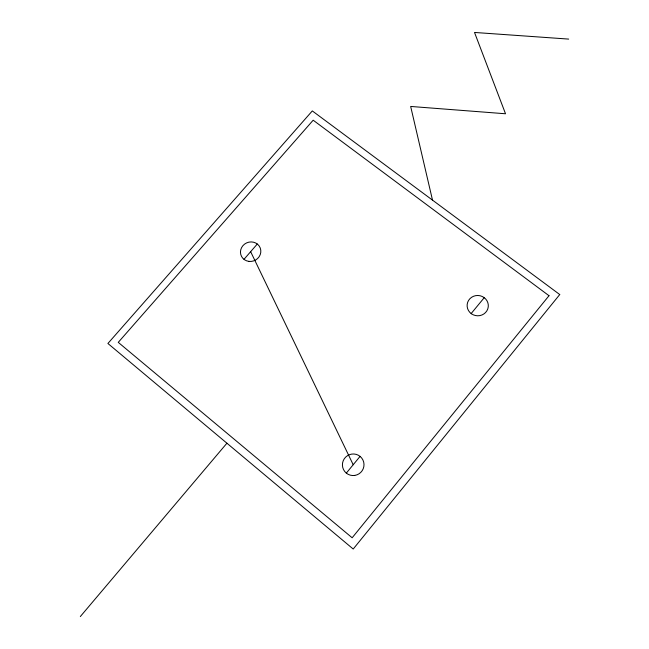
<?xml version="1.0" encoding="UTF-8"?>
<svg xmlns="http://www.w3.org/2000/svg" width="649" height="649" viewBox="0 0 649 649"><rect width="100%" height="100%" fill="white"/><g stroke="black" fill="none" stroke-linecap="round" stroke-linejoin="round"><path stroke-width="0.97" d="M471.158 313.564L484.235 297.68M346.315 473.113L360.073 456.377M80.322 616.55L226.915 443.21M243.983 259.349L257.296 244.016M568.678 39.094L474.516 32.45L505.522 113.77L410.663 106.444L432.502 200.119M250.644 251.674L353.202 464.733M549.013 295.709L352.156 537.778L118.264 342.364L313.175 120.203L549.013 295.709M559.746 294.549L353.21 549.03L107.904 343.483L312.307 110.922L559.746 294.549M248.883 261.385A10.279 9.678 -23.2 0 0 260.225 247.959A10.279 9.678 -23.2 0 0 242.848 245.744A10.279 9.678 -23.2 0 0 248.883 261.385M471.393 313.743A10.611 10.157 5.4 0 0 488.251 306.88A10.611 10.157 5.4 0 0 473.494 296.285A10.611 10.157 5.4 0 0 471.393 313.743M354.711 475.433A10.838 10.757 -40.5 0 0 361.72 458.056A10.838 10.757 -40.5 0 0 343.199 460.79A10.838 10.757 -40.5 0 0 354.711 475.433"/></g></svg>
